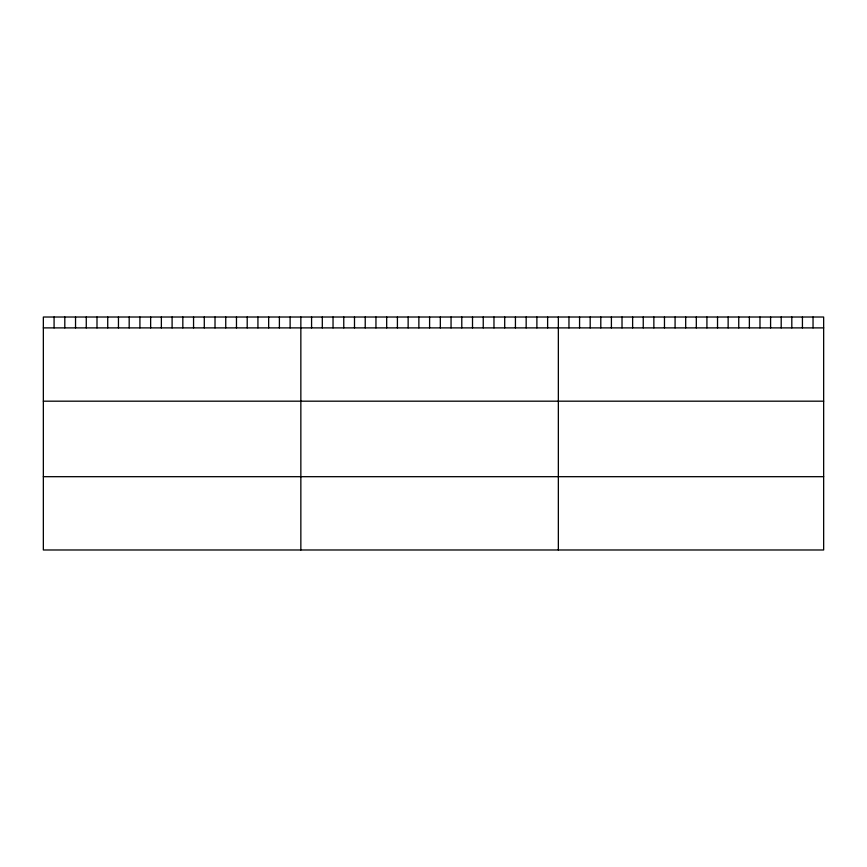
<?xml version="1.0" encoding="UTF-8"?>
<svg xmlns="http://www.w3.org/2000/svg" width="867" height="867" viewBox="0 0 867 867"><rect width="100%" height="100%" fill="white"/><g stroke="black" fill="none" stroke-linecap="round" stroke-linejoin="round"><path stroke-width="1.3" d="M823.65 327.889L823.65 549.981L43.35 549.981L43.35 317.019L823.65 317.019L823.65 327.889L43.35 327.889M43.35 401.183L823.65 401.183M43.35 476.687L823.65 476.687M813.04 317.019L813.04 327.889M802.43 317.019L802.43 327.889M791.809 317.019L791.809 327.889M781.2 317.019L781.2 327.889M770.59 317.019L770.59 327.889M759.98 317.019L759.98 327.889M749.37 317.019L749.37 327.889M738.749 317.019L738.749 327.889M728.139 317.019L728.139 327.889M717.529 317.019L717.529 327.889M706.919 317.019L706.919 327.889M696.309 317.019L696.309 327.889M685.689 317.019L685.689 327.889M675.079 317.019L675.079 327.889M664.469 317.019L664.469 327.889M653.859 317.019L653.859 327.889M643.249 317.019L643.249 327.889M632.628 317.019L632.628 327.889M622.018 317.019L622.018 327.889M611.408 317.019L611.408 327.889M600.798 317.019L600.798 327.889M590.189 317.019L590.189 327.889M579.568 317.019L579.568 327.889M568.958 317.019L568.958 327.889M558.348 317.019L558.348 549.981M547.619 317.019L547.619 327.889M536.89 317.019L536.89 327.889M526.161 317.019L526.161 327.889M515.432 317.019L515.432 327.889M504.702 317.019L504.702 327.889M493.973 317.019L493.973 327.889M483.244 317.019L483.244 327.889M472.515 317.019L472.515 327.889M461.786 317.019L461.786 327.889M451.057 317.019L451.057 327.889M440.328 317.019L440.328 327.889M429.598 317.019L429.598 327.889M418.869 317.019L418.869 327.889M408.14 317.019L408.14 327.889M397.411 317.019L397.411 327.889M386.682 317.019L386.682 327.889M375.953 317.019L375.953 327.889M365.224 317.019L365.224 327.889M354.495 317.019L354.495 327.889M343.765 317.019L343.765 327.889M333.036 317.019L333.036 327.889M322.307 317.019L322.307 327.889M311.578 317.019L311.578 327.889M300.849 317.019L300.849 549.981M290.12 317.019L290.12 327.889M279.391 317.019L279.391 327.889M268.662 317.019L268.662 327.889M257.933 317.019L257.933 327.889M247.203 317.019L247.203 327.889M236.474 317.019L236.474 327.889M225.745 317.019L225.745 327.889M215.016 317.019L215.016 327.889M204.287 317.019L204.287 327.889M193.558 317.019L193.558 327.889M182.829 317.019L182.829 327.889M172.1 317.019L172.1 327.889M161.37 317.019L161.37 327.889M150.641 317.019L150.641 327.889M139.912 317.019L139.912 327.889M129.183 317.019L129.183 327.889M118.454 317.019L118.454 327.889M107.725 317.019L107.725 327.889M96.996 317.019L96.996 327.889M86.266 317.019L86.266 327.889M75.537 317.019L75.537 327.889M64.808 317.019L64.808 327.889M54.079 317.019L54.079 327.889"/></g></svg>
